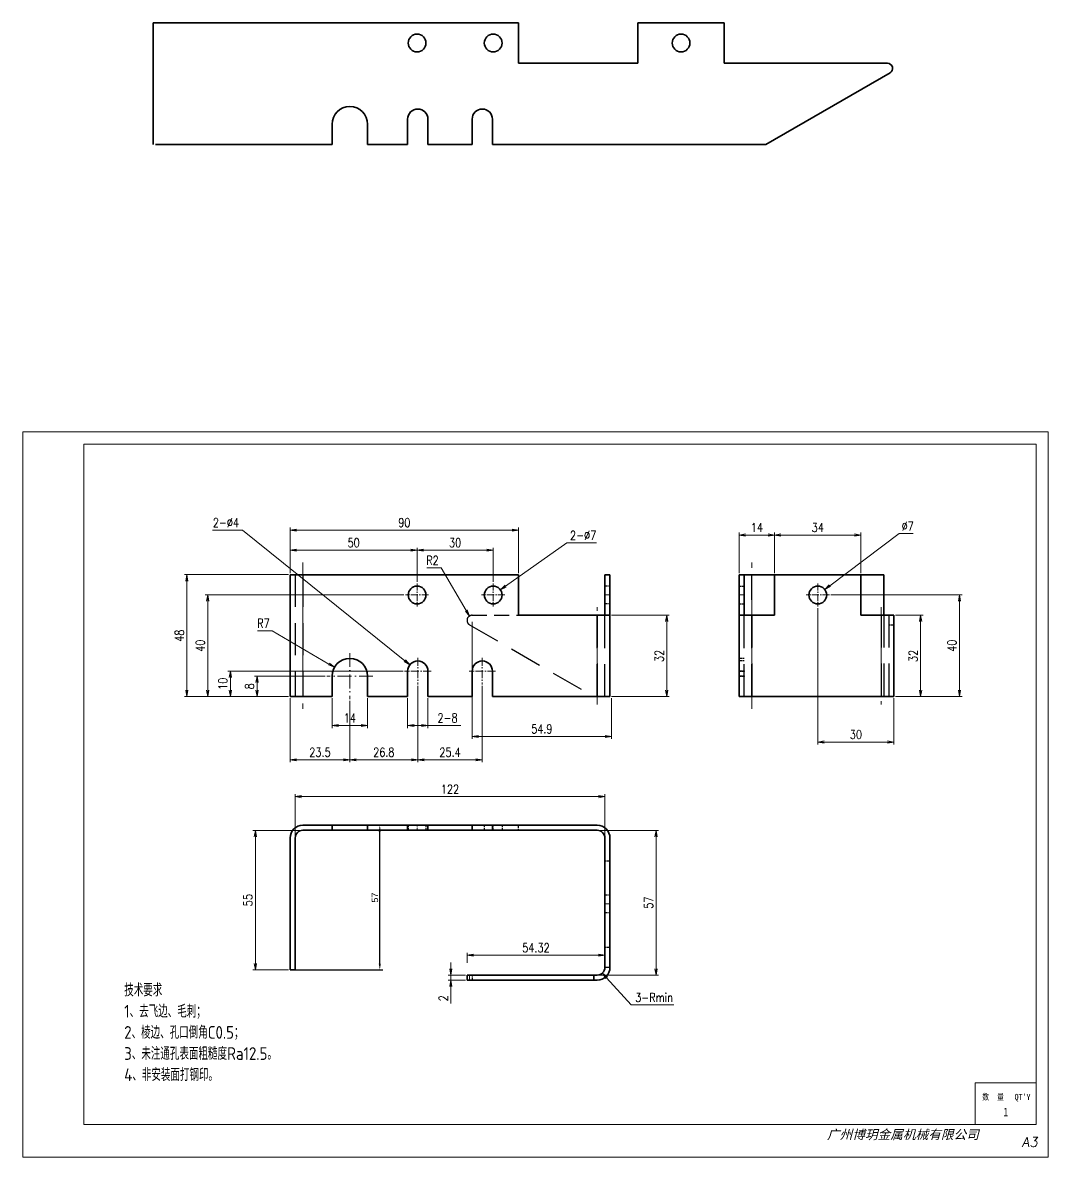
# Model space of a CAD drawing. Header units: millimetres. Extents: x 947 to 8432, y 980 to 2342.
# Drawn here: x 2920 to 3324.1, y 1550 to 1996.9 of the extents above; entities that cross this region are included whole.
import ezdxf
from ezdxf.enums import TextEntityAlignment as Align

# ---------------------------------------------------------------- set-up
doc = ezdxf.new("R2010")
doc.units = ezdxf.units.MM
for name, pattern in [('AM_ISO08W050x2', [9, 6, -0.75, 1.5, -0.75]), ('DASHDOT', [18.5, 12, -3, 0.5, -3]), ('DASHED', [19.05, 12.7, -6.35])]:
    doc.linetypes.add(name, pattern=pattern)
for name, color, linetype in [('DIM', 3, 'Continuous'), ('hidden', 1, 'DASHED'), ('用户自定义1', 7, 'Continuous')]:
    doc.layers.add(name, color=color, linetype=linetype)
for name, color, linetype, lineweight in [('DRAWING', 7, 'Continuous', 35), ('中心线', 2, 'AM_ISO08W050x2', 18), ('图框BY', 7, 'Continuous', 0), ('标注线', 3, 'Continuous', 18)]:
    doc.layers.add(name, color=color, linetype=linetype, lineweight=lineweight)
doc.styles.add('DIM', font='romans.shx', dxfattribs={"width": 0.8, "bigfont": 'bigfont.shx'})
doc.styles.get("Standard").update_dxf_attribs({"font": 'arial.ttf'})
doc.styles.add('STYLE1', font='')
doc.styles.add('国标', font='simfang.ttf', dxfattribs={"width": 0.8})
doc.styles.add('机械长仿宋', font='gbenor.shx', dxfattribs={"height": 1, "bigfont": 'gbcbig.shx'})
doc.styles.add('标题字', font='romand.shx', dxfattribs={"oblique": 10, "bigfont": 'bigfont.shx'})
doc.styles.get('STYLE1').set_extended_font_data('SimSun')
doc.dimstyles.new('ISO-25', dxfattribs={"dimtxt": 2.5, "dimasz": 2.5, "dimexe": 1.25, "dimexo": 0.625, "dimtad": 1, "dimtxsty": 'Standard', "dimcen": 2.5, "dimadec": 0, "dimazin": 0, "dimtfac": 1, "dimtmove": 0, "dimatfit": 3, "dimfxl": 1, "dimarcsym": 0})
doc.dimstyles.new('XR 1-1$0', dxfattribs={"dimtxt": 3.5, "dimasz": 2.5, "dimexe": 1, "dimexo": 0.625, "dimgap": 1.2, "dimtad": 1, "dimzin": 9, "dimdsep": 46, "dimtxsty": 'DIM', "dimblk": 'OPEN', "dimcen": 0, "dimclrd": 8, "dimclre": 8, "dimclrt": 2, "dimazin": 2, "dimtfac": 0.5, "dimtmove": 0, "dimatfit": 3, "dimldrblk": 'OPEN', "dimfxl": 1, "dimtolj": 2, "dimlwd": 18, "dimlwe": 18, "dimarcsym": 0})
doc.dimstyles.new('XR 1-1$3', dxfattribs={"dimtxt": 3.5, "dimasz": 2.5, "dimexe": 1, "dimexo": 0.625, "dimgap": 1.2, "dimtad": 1, "dimtoh": 1, "dimdsep": 46, "dimtxsty": 'DIM', "dimblk": 'OPEN', "dimcen": 0, "dimclrd": 8, "dimclre": 8, "dimclrt": 2, "dimazin": 2, "dimtfac": 0.5, "dimtofl": 0, "dimtmove": 0, "dimatfit": 3, "dimldrblk": 'OPEN', "dimfxl": 1, "dimtolj": 2, "dimlwd": 18, "dimlwe": 18, "dimarcsym": 0})
doc.dimstyles.new('XR 1-1$4', dxfattribs={"dimtxt": 3.5, "dimasz": 2.5, "dimexe": 1, "dimexo": 0.625, "dimgap": 1.2, "dimtad": 1, "dimtoh": 1, "dimdsep": 46, "dimtxsty": 'DIM', "dimblk": 'OPEN', "dimcen": 0, "dimclrd": 8, "dimclre": 8, "dimclrt": 2, "dimazin": 2, "dimtfac": 0.5, "dimtofl": 0, "dimtmove": 0, "dimatfit": 3, "dimldrblk": 'OPEN', "dimfxl": 1, "dimtolj": 2, "dimlwd": 18, "dimlwe": 18, "dimarcsym": 0})

# ---------------------------------------------------------------- blocks, each defined once
blk = doc.blocks.new('_Open')
at = {"color": 0, "linetype": 'ByBlock', "lineweight": -2}
for p, q in [((-1, 0.17), (0, 0)), ((-1, -0.17), (0, 0)), ((0, 0), (-1, 0))]:
    blk.add_line(p, q, dxfattribs=at)
blk = doc.blocks.new('*D137')
at = {"layer": 'DIM', "color": 8, "lineweight": 18, "transparency": 16777216}
for p, q in [((3039.14, 1739.48), (3011.31, 1739.48)), ((3012.31, 1733.98), (3012.31, 1736.98)), ((3024.74, 1731.48), (3011.31, 1731.48))]:
    blk.add_line(p, q, dxfattribs=at)
at = {"layer": 'DIM', "color": 8, "lineweight": 18, "transparency": 16777216, "xscale": 2.5, "yscale": 2.5, "zscale": 2.5}
for p, rotation in [((3012.31, 1739.48), 90), ((3012.31, 1731.48), 270)]:
    blk.add_blockref('_Open', p, dxfattribs=dict(at, rotation=rotation))
at = {"layer": 'DIM', "color": 2, "transparency": 16777216, "insert": (3009.36, 1735.48), "char_height": 3.5, "attachment_point": 5, "rotation": 90, "style": 'DIM'}
blk.add_mtext('\\A2;8', dxfattribs=at)
blk = doc.blocks.new('*D138')
at = {"layer": 'DIM', "color": 8, "lineweight": 18, "transparency": 16777216}
for p, q in [((3069.84, 1741.48), (3000.81, 1741.48)), ((3001.81, 1733.98), (3001.81, 1738.98)), ((3024.74, 1731.48), (3000.81, 1731.48))]:
    blk.add_line(p, q, dxfattribs=at)
at = {"layer": 'DIM', "color": 8, "lineweight": 18, "transparency": 16777216, "xscale": 2.5, "yscale": 2.5, "zscale": 2.5}
for p, rotation in [((3001.81, 1741.48), 90), ((3001.81, 1731.48), 270)]:
    blk.add_blockref('_Open', p, dxfattribs=dict(at, rotation=rotation))
at = {"layer": 'DIM', "color": 2, "transparency": 16777216, "insert": (2998.86, 1736.48), "char_height": 3.5, "attachment_point": 5, "rotation": 90, "style": 'DIM'}
blk.add_mtext('\\A2;10', dxfattribs=at)
blk = doc.blocks.new('*D139')
at = {"layer": 'DIM', "color": 8, "lineweight": 18, "transparency": 16777216}
for p, q in [((3025.36, 1730.85), (3025.36, 1705.58)), ((3048.86, 1729.75), (3048.86, 1705.58)), ((3027.86, 1706.58), (3046.36, 1706.58))]:
    blk.add_line(p, q, dxfattribs=at)
at = {"layer": 'DIM', "color": 8, "lineweight": 18, "transparency": 16777216, "xscale": 2.5, "yscale": 2.5, "zscale": 2.5, "rotation": 180}
blk.add_blockref('_Open', (3025.36, 1706.58), dxfattribs=at)
at = {"layer": 'DIM', "color": 8, "lineweight": 18, "transparency": 16777216, "xscale": 2.5, "yscale": 2.5, "zscale": 2.5}
blk.add_blockref('_Open', (3048.86, 1706.58), dxfattribs=at)
at = {"layer": 'DIM', "color": 2, "transparency": 16777216, "insert": (3037.11, 1709.53), "char_height": 3.5, "attachment_point": 5, "style": 'DIM'}
blk.add_mtext('\\A2;23.5', dxfattribs=at)
blk = doc.blocks.new('*D140')
at = {"layer": 'DIM', "color": 8, "lineweight": 18, "transparency": 16777216}
for p, q in [((3075.66, 1735.65), (3075.66, 1705.58)), ((3048.86, 1729.75), (3048.86, 1705.58)), ((3051.36, 1706.58), (3073.16, 1706.58))]:
    blk.add_line(p, q, dxfattribs=at)
at = {"layer": 'DIM', "color": 8, "lineweight": 18, "transparency": 16777216, "xscale": 2.5, "yscale": 2.5, "zscale": 2.5, "rotation": 180}
blk.add_blockref('_Open', (3048.86, 1706.58), dxfattribs=at)
at = {"layer": 'DIM', "color": 8, "lineweight": 18, "transparency": 16777216, "xscale": 2.5, "yscale": 2.5, "zscale": 2.5}
blk.add_blockref('_Open', (3075.66, 1706.58), dxfattribs=at)
at = {"layer": 'DIM', "color": 2, "transparency": 16777216, "insert": (3062.26, 1709.53), "char_height": 3.5, "attachment_point": 5, "style": 'DIM'}
blk.add_mtext('\\A2;26.8', dxfattribs=at)
blk = doc.blocks.new('*D141')
at = {"layer": 'DIM', "color": 8, "lineweight": 18, "transparency": 16777216}
for p, q in [((3075.66, 1735.65), (3075.66, 1705.58)), ((3101.06, 1735.65), (3101.06, 1705.58)), ((3078.16, 1706.58), (3098.56, 1706.58))]:
    blk.add_line(p, q, dxfattribs=at)
at = {"layer": 'DIM', "color": 8, "lineweight": 18, "transparency": 16777216, "xscale": 2.5, "yscale": 2.5, "zscale": 2.5, "rotation": 180}
blk.add_blockref('_Open', (3075.66, 1706.58), dxfattribs=at)
at = {"layer": 'DIM', "color": 8, "lineweight": 18, "transparency": 16777216, "xscale": 2.5, "yscale": 2.5, "zscale": 2.5}
blk.add_blockref('_Open', (3101.06, 1706.58), dxfattribs=at)
at = {"layer": 'DIM', "color": 2, "transparency": 16777216, "insert": (3088.36, 1709.53), "char_height": 3.5, "attachment_point": 5, "style": 'DIM'}
blk.add_mtext('\\A2;25.4', dxfattribs=at)
blk = doc.blocks.new('*D142')
at = {"layer": 'DIM', "color": 8, "lineweight": 18, "transparency": 16777216}
for p, q in [((3012.56, 1757.4), (3018.29, 1757.4)), ((3018.29, 1757.4), (3040.67, 1744.28))]:
    blk.add_line(p, q, dxfattribs=at)
at = {"layer": 'DIM', "color": 8, "lineweight": 18, "transparency": 16777216, "xscale": 2.5, "yscale": 2.5, "zscale": 2.5, "rotation": 329.6235830484692}
blk.add_blockref('_Open', (3042.82, 1743.02), dxfattribs=at)
at = {"layer": 'DIM', "color": 2, "transparency": 16777216, "insert": (3014.83, 1760.35), "char_height": 3.5, "attachment_point": 5, "style": 'DIM'}
blk.add_mtext('\\A2;R7', dxfattribs=at)
blk = doc.blocks.new('*D143')
at = {"layer": 'DIM', "color": 8, "lineweight": 18, "transparency": 16777216}
for p, q in [((2994.73, 1797.01), (3006.59, 1797.01)), ((3006.59, 1797.01), (3070.6, 1745.55))]:
    blk.add_line(p, q, dxfattribs=at)
at = {"layer": 'DIM', "color": 8, "lineweight": 18, "transparency": 16777216, "xscale": 2.5, "yscale": 2.5, "zscale": 2.5, "rotation": 321.1998389914608}
blk.add_blockref('_Open', (3072.55, 1743.99), dxfattribs=at)
at = {"layer": 'DIM', "color": 2, "transparency": 16777216, "insert": (3000.06, 1799.96), "char_height": 3.5, "attachment_point": 5, "style": 'DIM'}
blk.add_mtext('\\A2;2-%%c4', dxfattribs=at)
blk = doc.blocks.new('*D144')
at = {"layer": 'DIM', "color": 8, "lineweight": 18, "transparency": 16777216}
for p, q in [((3024.74, 1779.48), (2983.7, 1779.48)), ((2984.7, 1776.98), (2984.7, 1733.98)), ((3024.74, 1731.48), (2983.7, 1731.48))]:
    blk.add_line(p, q, dxfattribs=at)
at = {"layer": 'DIM', "color": 8, "lineweight": 18, "transparency": 16777216, "xscale": 2.5, "yscale": 2.5, "zscale": 2.5}
for p, rotation in [((2984.7, 1779.48), 90), ((2984.7, 1731.48), 270)]:
    blk.add_blockref('_Open', p, dxfattribs=dict(at, rotation=rotation))
at = {"layer": 'DIM', "color": 2, "transparency": 16777216, "insert": (2981.75, 1755.48), "char_height": 3.5, "attachment_point": 5, "rotation": 90, "style": 'DIM'}
blk.add_mtext('\\A2;48', dxfattribs=at)
blk = doc.blocks.new('*D145')
at = {"layer": 'DIM', "color": 8, "lineweight": 18, "transparency": 16777216}
for p, q in [((3025.36, 1780.1), (3025.36, 1798.04)), ((3112.86, 1797.04), (3027.86, 1797.04)), ((3115.36, 1780.1), (3115.36, 1798.04))]:
    blk.add_line(p, q, dxfattribs=at)
at = {"layer": 'DIM', "color": 8, "lineweight": 18, "transparency": 16777216, "xscale": 2.5, "yscale": 2.5, "zscale": 2.5, "rotation": 180}
blk.add_blockref('_Open', (3025.36, 1797.04), dxfattribs=at)
at = {"layer": 'DIM', "color": 8, "lineweight": 18, "transparency": 16777216, "xscale": 2.5, "yscale": 2.5, "zscale": 2.5}
blk.add_blockref('_Open', (3115.36, 1797.04), dxfattribs=at)
at = {"layer": 'DIM', "color": 2, "transparency": 16777216, "insert": (3070.36, 1799.99), "char_height": 3.5, "attachment_point": 5, "style": 'DIM'}
blk.add_mtext('\\A2;90', dxfattribs=at)
blk = doc.blocks.new('*D146')
at = {"layer": 'DIM', "color": 8, "lineweight": 18, "transparency": 16777216}
for p, q in [((3151.99, 1763.48), (3174.72, 1763.48)), ((3173.72, 1760.98), (3173.72, 1733.98)), ((3151.99, 1731.48), (3174.72, 1731.48))]:
    blk.add_line(p, q, dxfattribs=at)
at = {"layer": 'DIM', "color": 8, "lineweight": 18, "transparency": 16777216, "xscale": 2.5, "yscale": 2.5, "zscale": 2.5}
for p, rotation in [((3173.72, 1763.48), 90), ((3173.72, 1731.48), 270)]:
    blk.add_blockref('_Open', p, dxfattribs=dict(at, rotation=rotation))
at = {"layer": 'DIM', "color": 2, "transparency": 16777216, "insert": (3170.77, 1747.48), "char_height": 3.5, "attachment_point": 5, "rotation": 90, "style": 'DIM'}
blk.add_mtext('\\A2;32', dxfattribs=at)
blk = doc.blocks.new('*D147')
at = {"layer": 'DIM', "color": 8, "lineweight": 18, "transparency": 16777216}
for p, q in [((3025.36, 1780.1), (3025.36, 1790.11)), ((3027.86, 1789.11), (3072.86, 1789.11)), ((3075.36, 1776.65), (3075.36, 1790.11))]:
    blk.add_line(p, q, dxfattribs=at)
at = {"layer": 'DIM', "color": 8, "lineweight": 18, "transparency": 16777216, "xscale": 2.5, "yscale": 2.5, "zscale": 2.5, "rotation": 180}
blk.add_blockref('_Open', (3025.36, 1789.11), dxfattribs=at)
at = {"layer": 'DIM', "color": 8, "lineweight": 18, "transparency": 16777216, "xscale": 2.5, "yscale": 2.5, "zscale": 2.5}
blk.add_blockref('_Open', (3075.36, 1789.11), dxfattribs=at)
at = {"layer": 'DIM', "color": 2, "transparency": 16777216, "insert": (3050.36, 1792.06), "char_height": 3.5, "attachment_point": 5, "style": 'DIM'}
blk.add_mtext('\\A2;50', dxfattribs=at)
blk = doc.blocks.new('*D148')
at = {"layer": 'DIM', "color": 8, "lineweight": 18, "transparency": 16777216}
for p, q in [((3075.36, 1776.65), (3075.36, 1790.11)), ((3077.86, 1789.11), (3102.86, 1789.11)), ((3105.36, 1776.65), (3105.36, 1790.11))]:
    blk.add_line(p, q, dxfattribs=at)
at = {"layer": 'DIM', "color": 8, "lineweight": 18, "transparency": 16777216, "xscale": 2.5, "yscale": 2.5, "zscale": 2.5, "rotation": 180}
blk.add_blockref('_Open', (3075.36, 1789.11), dxfattribs=at)
at = {"layer": 'DIM', "color": 8, "lineweight": 18, "transparency": 16777216, "xscale": 2.5, "yscale": 2.5, "zscale": 2.5}
blk.add_blockref('_Open', (3105.36, 1789.11), dxfattribs=at)
at = {"layer": 'DIM', "color": 2, "transparency": 16777216, "insert": (3090.36, 1792.06), "char_height": 3.5, "attachment_point": 5, "style": 'DIM'}
blk.add_mtext('\\A2;30', dxfattribs=at)
blk = doc.blocks.new('*D149')
at = {"layer": 'DIM', "color": 8, "lineweight": 18, "transparency": 16777216}
for p, q in [((3070.19, 1771.48), (2991.9, 1771.48)), ((2992.9, 1733.98), (2992.9, 1768.98)), ((3024.74, 1731.48), (2991.9, 1731.48))]:
    blk.add_line(p, q, dxfattribs=at)
at = {"layer": 'DIM', "color": 8, "lineweight": 18, "transparency": 16777216, "xscale": 2.5, "yscale": 2.5, "zscale": 2.5}
for p, rotation in [((2992.9, 1771.48), 90), ((2992.9, 1731.48), 270)]:
    blk.add_blockref('_Open', p, dxfattribs=dict(at, rotation=rotation))
at = {"layer": 'DIM', "color": 2, "transparency": 16777216, "insert": (2989.95, 1751.48), "char_height": 3.5, "attachment_point": 5, "rotation": 90, "style": 'DIM'}
blk.add_mtext('\\A2;40', dxfattribs=at)
blk = doc.blocks.new('*D150')
at = {"layer": 'DIM', "color": 8, "lineweight": 18, "transparency": 16777216}
for p, q in [((3041.86, 1730.85), (3041.86, 1719.08)), ((3055.86, 1730.85), (3055.86, 1719.08)), ((3044.36, 1720.08), (3053.36, 1720.08))]:
    blk.add_line(p, q, dxfattribs=at)
at = {"layer": 'DIM', "color": 8, "lineweight": 18, "transparency": 16777216, "xscale": 2.5, "yscale": 2.5, "zscale": 2.5, "rotation": 180}
blk.add_blockref('_Open', (3041.86, 1720.08), dxfattribs=at)
at = {"layer": 'DIM', "color": 8, "lineweight": 18, "transparency": 16777216, "xscale": 2.5, "yscale": 2.5, "zscale": 2.5}
blk.add_blockref('_Open', (3055.86, 1720.08), dxfattribs=at)
at = {"layer": 'DIM', "color": 2, "transparency": 16777216, "insert": (3048.86, 1723.03), "char_height": 3.5, "attachment_point": 5, "style": 'DIM'}
blk.add_mtext('\\A2;14', dxfattribs=at)
blk = doc.blocks.new('*D151')
at = {"layer": 'DIM', "color": 8, "lineweight": 18, "transparency": 16777216}
for p, q in [((3071.66, 1730.85), (3071.66, 1719.08)), ((3079.66, 1730.85), (3079.66, 1719.08)), ((3074.16, 1720.08), (3077.16, 1720.08)), ((3079.66, 1720.08), (3092.56, 1720.08))]:
    blk.add_line(p, q, dxfattribs=at)
at = {"layer": 'DIM', "color": 8, "lineweight": 18, "transparency": 16777216, "xscale": 2.5, "yscale": 2.5, "zscale": 2.5, "rotation": 180}
blk.add_blockref('_Open', (3071.66, 1720.08), dxfattribs=at)
at = {"layer": 'DIM', "color": 8, "lineweight": 18, "transparency": 16777216, "xscale": 2.5, "yscale": 2.5, "zscale": 2.5}
blk.add_blockref('_Open', (3079.66, 1720.08), dxfattribs=at)
at = {"layer": 'DIM', "color": 2, "transparency": 16777216, "insert": (3087.36, 1723.03), "char_height": 3.5, "attachment_point": 5, "style": 'DIM'}
blk.add_mtext('\\A2;{\\Fromans,bigfont|c134;2-}8', dxfattribs=at)
blk = doc.blocks.new('*D152')
at = {"layer": 'DIM', "color": 8, "lineweight": 18, "transparency": 16777216}
for p, q in [((3134.34, 1792.01), (3110.26, 1774.95)), ((3146.07, 1792.01), (3134.34, 1792.01))]:
    blk.add_line(p, q, dxfattribs=at)
at = {"layer": 'DIM', "color": 8, "lineweight": 18, "transparency": 16777216, "xscale": 2.5, "yscale": 2.5, "zscale": 2.5, "rotation": 215.3216784585368}
blk.add_blockref('_Open', (3108.22, 1773.5), dxfattribs=at)
at = {"layer": 'DIM', "color": 2, "transparency": 16777216, "insert": (3140.8, 1794.96), "char_height": 3.5, "attachment_point": 5, "style": 'DIM'}
blk.add_mtext('\\A2;2-%%c7', dxfattribs=at)
blk = doc.blocks.new('*D153')
at = {"layer": 'DIM', "color": 8, "lineweight": 18, "transparency": 16777216}
for p, q in [((3079.19, 1782.16), (3084.92, 1782.16)), ((3084.92, 1782.16), (3094.77, 1765.36))]:
    blk.add_line(p, q, dxfattribs=at)
at = {"layer": 'DIM', "color": 8, "lineweight": 18, "transparency": 16777216, "xscale": 2.5, "yscale": 2.5, "zscale": 2.5, "rotation": 300.3791092736034}
blk.add_blockref('_Open', (3096.03, 1763.2), dxfattribs=at)
at = {"layer": 'DIM', "color": 2, "transparency": 16777216, "insert": (3081.46, 1785.11), "char_height": 3.5, "attachment_point": 5, "style": 'DIM'}
blk.add_mtext('\\A2;R2', dxfattribs=at)
blk = doc.blocks.new('*D154')
at = {"layer": 'DIM', "color": 8, "lineweight": 18, "transparency": 16777216}
for p, q in [((3097.04, 1760.85), (3097.04, 1714.77)), ((3151.99, 1730.85), (3151.99, 1714.77)), ((3099.54, 1715.77), (3149.49, 1715.77))]:
    blk.add_line(p, q, dxfattribs=at)
at = {"layer": 'DIM', "color": 8, "lineweight": 18, "transparency": 16777216, "xscale": 2.5, "yscale": 2.5, "zscale": 2.5, "rotation": 180}
blk.add_blockref('_Open', (3097.04, 1715.77), dxfattribs=at)
at = {"layer": 'DIM', "color": 8, "lineweight": 18, "transparency": 16777216, "xscale": 2.5, "yscale": 2.5, "zscale": 2.5}
blk.add_blockref('_Open', (3151.99, 1715.77), dxfattribs=at)
at = {"layer": 'DIM', "color": 2, "transparency": 16777216, "insert": (3124.52, 1718.72), "char_height": 3.5, "attachment_point": 5, "style": 'DIM'}
blk.add_mtext('\\A2;54.9', dxfattribs=at)
blk = doc.blocks.new('*D155')
at = {"layer": 'DIM', "color": 8, "lineweight": 18, "transparency": 16777216}
for p, q in [((3202.24, 1780.1), (3202.24, 1796.1)), ((3204.74, 1795.1), (3213.74, 1795.1)), ((3216.24, 1780.1), (3216.24, 1796.1))]:
    blk.add_line(p, q, dxfattribs=at)
at = {"layer": 'DIM', "color": 8, "lineweight": 18, "transparency": 16777216, "xscale": 2.5, "yscale": 2.5, "zscale": 2.5, "rotation": 180}
blk.add_blockref('_Open', (3202.24, 1795.1), dxfattribs=at)
at = {"layer": 'DIM', "color": 8, "lineweight": 18, "transparency": 16777216, "xscale": 2.5, "yscale": 2.5, "zscale": 2.5}
blk.add_blockref('_Open', (3216.24, 1795.1), dxfattribs=at)
at = {"layer": 'DIM', "color": 2, "transparency": 16777216, "insert": (3209.24, 1798.05), "char_height": 3.5, "attachment_point": 5, "style": 'DIM'}
blk.add_mtext('\\A2;14', dxfattribs=at)
blk = doc.blocks.new('*D156')
at = {"layer": 'DIM', "color": 8, "lineweight": 18, "transparency": 16777216}
for p, q in [((3216.24, 1780.1), (3216.24, 1796.1)), ((3218.74, 1795.1), (3247.74, 1795.1)), ((3250.24, 1780.1), (3250.24, 1796.1))]:
    blk.add_line(p, q, dxfattribs=at)
at = {"layer": 'DIM', "color": 8, "lineweight": 18, "transparency": 16777216, "xscale": 2.5, "yscale": 2.5, "zscale": 2.5, "rotation": 180}
blk.add_blockref('_Open', (3216.24, 1795.1), dxfattribs=at)
at = {"layer": 'DIM', "color": 8, "lineweight": 18, "transparency": 16777216, "xscale": 2.5, "yscale": 2.5, "zscale": 2.5}
blk.add_blockref('_Open', (3250.24, 1795.1), dxfattribs=at)
at = {"layer": 'DIM', "color": 2, "transparency": 16777216, "insert": (3233.24, 1798.05), "char_height": 3.5, "attachment_point": 5, "style": 'DIM'}
blk.add_mtext('\\A2;34', dxfattribs=at)
blk = doc.blocks.new('*D157')
at = {"layer": 'DIM', "color": 8, "lineweight": 18, "transparency": 16777216}
for p, q in [((3238.41, 1771.48), (3290.05, 1771.48)), ((3289.05, 1733.98), (3289.05, 1768.98)), ((3263.86, 1731.48), (3290.05, 1731.48))]:
    blk.add_line(p, q, dxfattribs=at)
at = {"layer": 'DIM', "color": 8, "lineweight": 18, "transparency": 16777216, "xscale": 2.5, "yscale": 2.5, "zscale": 2.5}
for p, rotation in [((3289.05, 1771.48), 90), ((3289.05, 1731.48), 270)]:
    blk.add_blockref('_Open', p, dxfattribs=dict(at, rotation=rotation))
at = {"layer": 'DIM', "color": 2, "transparency": 16777216, "insert": (3286.1, 1751.48), "char_height": 3.5, "attachment_point": 5, "rotation": 90, "style": 'DIM'}
blk.add_mtext('\\A2;40', dxfattribs=at)
blk = doc.blocks.new('*D158')
at = {"layer": 'DIM', "color": 8, "lineweight": 18, "transparency": 16777216}
for p, q in [((3233.24, 1766.3), (3233.24, 1712.56)), ((3263.24, 1730.85), (3263.24, 1712.56)), ((3260.74, 1713.56), (3235.74, 1713.56))]:
    blk.add_line(p, q, dxfattribs=at)
at = {"layer": 'DIM', "color": 8, "lineweight": 18, "transparency": 16777216, "xscale": 2.5, "yscale": 2.5, "zscale": 2.5, "rotation": 180}
blk.add_blockref('_Open', (3233.24, 1713.56), dxfattribs=at)
at = {"layer": 'DIM', "color": 8, "lineweight": 18, "transparency": 16777216, "xscale": 2.5, "yscale": 2.5, "zscale": 2.5}
blk.add_blockref('_Open', (3263.24, 1713.56), dxfattribs=at)
at = {"layer": 'DIM', "color": 2, "transparency": 16777216, "insert": (3248.24, 1716.51), "char_height": 3.5, "attachment_point": 5, "style": 'DIM'}
blk.add_mtext('\\A2;30', dxfattribs=at)
blk = doc.blocks.new('*D159')
at = {"layer": 'DIM', "color": 8, "lineweight": 18, "transparency": 16777216}
for p, q in [((3263.86, 1763.48), (3274.75, 1763.48)), ((3273.75, 1760.98), (3273.75, 1733.98)), ((3263.86, 1731.48), (3274.75, 1731.48))]:
    blk.add_line(p, q, dxfattribs=at)
at = {"layer": 'DIM', "color": 8, "lineweight": 18, "transparency": 16777216, "xscale": 2.5, "yscale": 2.5, "zscale": 2.5}
for p, rotation in [((3273.75, 1763.48), 90), ((3273.75, 1731.48), 270)]:
    blk.add_blockref('_Open', p, dxfattribs=dict(at, rotation=rotation))
at = {"layer": 'DIM', "color": 2, "transparency": 16777216, "insert": (3270.8, 1747.48), "char_height": 3.5, "attachment_point": 5, "rotation": 90, "style": 'DIM'}
blk.add_mtext('\\A2;32', dxfattribs=at)
blk = doc.blocks.new('*D160')
at = {"layer": 'DIM', "color": 8, "lineweight": 18, "transparency": 16777216}
for p, q in [((3265.26, 1795.63), (3238.03, 1775.09)), ((3270.86, 1795.63), (3265.26, 1795.63))]:
    blk.add_line(p, q, dxfattribs=at)
at = {"layer": 'DIM', "color": 8, "lineweight": 18, "transparency": 16777216, "xscale": 2.5, "yscale": 2.5, "zscale": 2.5, "rotation": 217.0243711199058}
blk.add_blockref('_Open', (3236.03, 1773.59), dxfattribs=at)
at = {"layer": 'DIM', "color": 2, "transparency": 16777216, "insert": (3268.66, 1798.58), "char_height": 3.5, "attachment_point": 5, "style": 'DIM'}
blk.add_mtext('\\A2;∅7', dxfattribs=at)
blk = doc.blocks.new('*D161')
at = {"layer": 'DIM', "color": 8, "lineweight": 18, "transparency": 16777216}
for p, q in [((3088.66, 1624.28), (3088.66, 1626.78)), ((3094.42, 1621.78), (3087.66, 1621.78)), ((3094.42, 1619.78), (3087.66, 1619.78)), ((3088.66, 1621.78), (3088.66, 1619.78)), ((3088.66, 1617.28), (3088.66, 1610.52))]:
    blk.add_line(p, q, dxfattribs=at)
at = {"layer": 'DIM', "color": 8, "lineweight": 18, "transparency": 16777216, "xscale": 2.5, "yscale": 2.5, "zscale": 2.5}
for p, rotation in [((3088.66, 1621.78), 270), ((3088.66, 1619.78), 90)]:
    blk.add_blockref('_Open', p, dxfattribs=dict(at, rotation=rotation))
at = {"layer": 'DIM', "color": 2, "transparency": 16777216, "insert": (3085.71, 1612.65), "char_height": 3.5, "attachment_point": 5, "rotation": 90, "style": 'DIM'}
blk.add_mtext('\\A2;2', dxfattribs=at)
blk = doc.blocks.new('*D162')
at = {"layer": 'DIM', "color": 8, "lineweight": 18, "transparency": 16777216}
for p, q in [((3159.73, 1610), (3150.05, 1620.7)), ((3176.53, 1610), (3159.73, 1610))]:
    blk.add_line(p, q, dxfattribs=at)
at = {"layer": 'DIM', "color": 8, "lineweight": 18, "transparency": 16777216, "xscale": 2.5, "yscale": 2.5, "zscale": 2.5, "rotation": 132.1091438433844}
blk.add_blockref('_Open', (3148.38, 1622.56), dxfattribs=at)
at = {"layer": 'DIM', "color": 2, "transparency": 16777216, "insert": (3168.73, 1612.95), "char_height": 3.5, "attachment_point": 5, "style": 'DIM'}
blk.add_mtext('\\A2;{\\Fromans,bigfont|c134;3-Rmin}', dxfattribs=at)
blk = doc.blocks.new('*D163')
at = {"layer": 'DIM', "color": 8, "lineweight": 18, "transparency": 16777216}
for p, q in [((3029.74, 1678.78), (3010.66, 1678.78)), ((3011.66, 1626.28), (3011.66, 1676.28)), ((3024.74, 1623.78), (3010.66, 1623.78))]:
    blk.add_line(p, q, dxfattribs=at)
at = {"layer": 'DIM', "color": 8, "lineweight": 18, "transparency": 16777216, "xscale": 2.5, "yscale": 2.5, "zscale": 2.5}
for p, rotation in [((3011.66, 1678.78), 90), ((3011.66, 1623.78), 270)]:
    blk.add_blockref('_Open', p, dxfattribs=dict(at, rotation=rotation))
at = {"layer": 'DIM', "color": 2, "transparency": 16777216, "insert": (3008.71, 1651.28), "char_height": 3.5, "attachment_point": 5, "rotation": 90, "style": 'DIM'}
blk.add_mtext('\\A2;55', dxfattribs=at)
blk = doc.blocks.new('*D164')
at = {"layer": 'DIM', "color": 8, "lineweight": 18, "transparency": 16777216}
for p, q in [((3027.36, 1676.41), (3027.36, 1693.06)), ((3029.86, 1692.06), (3146.86, 1692.06)), ((3149.36, 1676.41), (3149.36, 1693.06))]:
    blk.add_line(p, q, dxfattribs=at)
at = {"layer": 'DIM', "color": 8, "lineweight": 18, "transparency": 16777216, "xscale": 2.5, "yscale": 2.5, "zscale": 2.5, "rotation": 180}
blk.add_blockref('_Open', (3027.36, 1692.06), dxfattribs=at)
at = {"layer": 'DIM', "color": 8, "lineweight": 18, "transparency": 16777216, "xscale": 2.5, "yscale": 2.5, "zscale": 2.5}
blk.add_blockref('_Open', (3149.36, 1692.06), dxfattribs=at)
at = {"layer": 'DIM', "color": 2, "transparency": 16777216, "insert": (3088.36, 1695.01), "char_height": 3.5, "attachment_point": 5, "style": 'DIM'}
blk.add_mtext('\\A2;122', dxfattribs=at)
blk = doc.blocks.new('*D165')
at = {"layer": 'DIM', "color": 8, "lineweight": 18, "transparency": 16777216}
for p, q in [((3145.63, 1678.78), (3170.52, 1678.78)), ((3169.52, 1624.28), (3169.52, 1676.28)), ((3145.63, 1621.78), (3170.52, 1621.78))]:
    blk.add_line(p, q, dxfattribs=at)
at = {"layer": 'DIM', "color": 8, "lineweight": 18, "transparency": 16777216, "xscale": 2.5, "yscale": 2.5, "zscale": 2.5}
for p, rotation in [((3169.52, 1678.78), 90), ((3169.52, 1621.78), 270)]:
    blk.add_blockref('_Open', p, dxfattribs=dict(at, rotation=rotation))
at = {"layer": 'DIM', "color": 2, "transparency": 16777216, "insert": (3166.57, 1650.28), "char_height": 3.5, "attachment_point": 5, "rotation": 90, "style": 'DIM'}
blk.add_mtext('\\A2;57', dxfattribs=at)
blk = doc.blocks.new('*D166')
at = {"layer": '用户自定义1', "color": 8, "lineweight": 18, "transparency": 16777216}
for p, q in [((3095.04, 1626.58), (3095.04, 1630.59)), ((3146.86, 1629.59), (3097.54, 1629.59)), ((3149.36, 1626.58), (3149.36, 1630.59))]:
    blk.add_line(p, q, dxfattribs=at)
at = {"layer": '用户自定义1', "color": 8, "lineweight": 18, "transparency": 16777216, "xscale": 2.5, "yscale": 2.5, "zscale": 2.5, "rotation": 180}
blk.add_blockref('_Open', (3095.04, 1629.59), dxfattribs=at)
at = {"layer": '用户自定义1', "color": 8, "lineweight": 18, "transparency": 16777216, "xscale": 2.5, "yscale": 2.5, "zscale": 2.5}
blk.add_blockref('_Open', (3149.36, 1629.59), dxfattribs=at)
at = {"layer": '用户自定义1', "color": 2, "transparency": 16777216, "insert": (3122.2, 1632.54), "char_height": 3.5, "attachment_point": 5, "style": 'DIM'}
blk.add_mtext('\\A2;54.32', dxfattribs=at)
blk = doc.blocks.new('*D586')
at = {"color": 0, "lineweight": -2}
for p, q in [((3061.04, 1680.78), (3061.94, 1680.78)), ((3060.69, 1626.28), (3060.69, 1678.28)), ((3025.99, 1623.78), (3061.94, 1623.78))]:
    blk.add_line(p, q, dxfattribs=at)
at = {"color": 0}
for points in [[(3060.27, 1678.28), (3061.1, 1678.28), (3060.69, 1680.78)], [(3060.27, 1626.28), (3061.1, 1626.28), (3060.69, 1623.78)]]:
    blk.add_solid(points, dxfattribs=at)
at = {"color": 0, "insert": (3058.79, 1652.28), "char_height": 2.5, "attachment_point": 5, "rotation": 90}
blk.add_mtext('57', dxfattribs=at)

msp = doc.modelspace()

# ---------------------------------------------------------------- linework, layer by layer
at = {"color": 7, "lineweight": 13}
for p, q in [((3030.364, 1731.479), (3030.364, 1779.479)), ((3146.364, 1731.479), (3146.364, 1763.479)), ((3207.24, 1763.479), (3207.24, 1731.479)), ((3258.24, 1731.479), (3258.24, 1763.479))]:
    msp.add_line(p, q, dxfattribs=at)
at = {"color": 7, "lineweight": 13, "ltscale": 0.399997}
msp.add_line((3207.24, 1779.479), (3207.24, 1763.479), dxfattribs=at)
at = {"color": 7, "lineweight": 13, "ltscale": 0.05}
msp.add_line((3096.045, 1621.785), (3096.045, 1619.785), dxfattribs=at)
at = {"layer": 'DRAWING'}
for p, q in [((2971.364, 1996.881), (2971.364, 1980.881)), ((2971.364, 1996.881), (2980.364, 1996.881)), ((2980.364, 1996.881), (3014.364, 1996.881)), ((3115.364, 1996.881), (3014.364, 1996.881)), ((3115.364, 1980.881), (3115.364, 1996.881)), ((3162.364, 1980.881), (3162.364, 1996.881)), ((3196.364, 1996.881), (3162.364, 1996.881)), ((3196.364, 1996.881), (3196.364, 1980.881)), ((2971.364, 1980.881), (2971.364, 1948.881)), ((3146.364, 1980.881), (3115.364, 1980.881)), ((3162.364, 1980.881), (3146.364, 1980.881)), ((3196.364, 1980.881), (3211.364, 1980.881)), ((3211.364, 1980.881), (3242.364, 1980.881)), ((3260.683, 1980.881), (3242.364, 1980.881)), ((3261.683, 1977.149), (3212.722, 1948.881)), ((3071.664, 1948.881), (3071.664, 1958.881)), ((3079.664, 1958.881), (3079.664, 1948.881)), ((3097.064, 1948.881), (3097.064, 1958.881)), ((3105.064, 1958.881), (3105.064, 1948.881)), ((3041.864, 1948.881), (3041.864, 1956.881)), ((3055.864, 1956.881), (3055.864, 1948.881)), ((2972.364, 1948.881), (3023.364, 1948.881)), ((3041.864, 1948.881), (3023.364, 1948.881)), ((3071.664, 1948.881), (3055.864, 1948.881)), ((3097.064, 1948.881), (3079.664, 1948.881)), ((3146.364, 1948.881), (3105.064, 1948.881)), ((3212.722, 1948.881), (3146.364, 1948.881)), ((3025.364, 1731.479), (3025.364, 1779.479)), ((3115.364, 1779.479), (3030.364, 1779.479)), ((3250.24, 1779.479), (3216.24, 1779.479)), ((3146.364, 1763.479), (3115.364, 1763.479)), ((3151.364, 1763.479), (3151.364, 1731.479)), ((3202.24, 1731.479), (3202.24, 1763.479)), ((3263.24, 1731.479), (3263.24, 1763.479)), ((3146.364, 1731.479), (3105.064, 1731.479)), ((3258.24, 1731.479), (3207.24, 1731.479)), ((3146.364, 1680.785), (3105.064, 1680.785)), ((3105.064, 1678.785), (3146.364, 1678.785)), ((3025.364, 1675.785), (3025.364, 1623.785)), ((3027.364, 1623.785), (3027.364, 1675.785)), ((3149.364, 1624.785), (3149.364, 1675.785)), ((3151.364, 1624.785), (3151.364, 1675.785)), ((3096.045, 1621.785), (3145.006, 1621.785)), ((3096.045, 1619.785), (3145.006, 1619.785))]:
    msp.add_line(p, q, dxfattribs=at)
at = {"layer": 'DRAWING', "ltscale": 0.036612}
for p, q in [((3026.828, 1779.479), (3025.364, 1779.479)), ((3202.24, 1763.479), (3203.704, 1763.479)), ((3263.24, 1763.479), (3261.775, 1763.479)), ((3026.828, 1731.479), (3025.364, 1731.479)), ((3151.364, 1731.479), (3149.899, 1731.479)), ((3203.704, 1731.479), (3202.24, 1731.479)), ((3263.24, 1731.479), (3261.775, 1731.479))]:
    msp.add_line(p, q, dxfattribs=at)
at = {"layer": 'DRAWING', "ltscale": 0.088388}
for p, q in [((3030.364, 1779.479), (3026.828, 1779.479)), ((3146.364, 1763.479), (3149.899, 1763.479)), ((3030.364, 1731.479), (3026.828, 1731.479)), ((3149.899, 1731.479), (3146.364, 1731.479)), ((3207.24, 1731.479), (3203.704, 1731.479)), ((3261.775, 1731.479), (3258.24, 1731.479))]:
    msp.add_line(p, q, dxfattribs=at)
at = {"layer": 'DRAWING', "ltscale": 0.4}
for p, q in [((3115.364, 1763.479), (3115.364, 1779.479)), ((3149.364, 1763.479), (3149.364, 1779.479)), ((3151.364, 1763.479), (3151.364, 1779.479)), ((3202.24, 1763.479), (3202.24, 1779.479)), ((3204.24, 1763.479), (3204.24, 1779.479)), ((3216.24, 1763.479), (3216.24, 1779.479)), ((3250.24, 1779.479), (3250.24, 1763.479))]:
    msp.add_line(p, q, dxfattribs=at)
at = {"layer": 'DRAWING', "ltscale": 0.05}
for p, q in [((3149.364, 1779.479), (3151.364, 1779.479)), ((3202.24, 1779.479), (3204.24, 1779.479)), ((3205.24, 1763.479), (3207.24, 1763.479)), ((3260.24, 1763.479), (3258.24, 1763.479)), ((3041.864, 1678.785), (3041.864, 1680.785)), ((3055.864, 1678.785), (3055.864, 1680.785)), ((3071.664, 1678.785), (3071.664, 1680.785)), ((3079.664, 1678.785), (3079.664, 1680.785)), ((3097.064, 1678.785), (3097.064, 1680.785)), ((3105.064, 1678.785), (3105.064, 1680.785)), ((3025.364, 1623.785), (3027.364, 1623.785)), ((3095.045, 1621.785), (3095.045, 1619.785)), ((3145.006, 1619.785), (3145.006, 1621.785))]:
    msp.add_line(p, q, dxfattribs=at)
at = {"layer": 'DRAWING', "ltscale": 0.021967}
msp.add_line((3204.24, 1779.479), (3205.119, 1779.479), dxfattribs=at)
at = {"layer": 'DRAWING', "ltscale": 0.053033}
msp.add_line((3205.119, 1779.479), (3207.24, 1779.479), dxfattribs=at)
at = {"layer": 'DRAWING', "ltscale": 0.225001}
msp.add_line((3216.24, 1779.479), (3207.24, 1779.479), dxfattribs=at)
at = {"layer": 'DRAWING', "ltscale": 0.224998}
msp.add_line((3259.24, 1779.479), (3250.24, 1779.479), dxfattribs=at)
at = {"layer": 'DRAWING', "ltscale": 0.399997}
msp.add_line((3259.24, 1779.479), (3259.24, 1763.479), dxfattribs=at)
at = {"layer": 'DRAWING', "ltscale": 0.026176}
msp.add_line((3150.946, 1763.479), (3149.899, 1763.479), dxfattribs=at)
at = {"layer": 'DRAWING', "ltscale": 0.010436}
msp.add_line((3150.946, 1763.479), (3151.364, 1763.479), dxfattribs=at)
at = {"layer": 'DRAWING', "ltscale": 0.038388}
for p, q in [((3205.24, 1763.479), (3203.704, 1763.479)), ((3261.775, 1763.479), (3260.24, 1763.479))]:
    msp.add_line(p, q, dxfattribs=at)
at = {"layer": 'DRAWING', "ltscale": 0.224999}
msp.add_line((3216.24, 1763.479), (3207.24, 1763.479), dxfattribs=at)
at = {"layer": 'DRAWING', "ltscale": 0.200001}
msp.add_line((3250.24, 1763.479), (3258.24, 1763.479), dxfattribs=at)
at = {"layer": 'DRAWING', "ltscale": 0.2}
for p, q in [((3041.864, 1731.479), (3041.864, 1739.479)), ((3055.864, 1739.479), (3055.864, 1731.479)), ((3079.664, 1680.785), (3071.664, 1680.785)), ((3105.064, 1680.785), (3097.064, 1680.785)), ((3071.664, 1678.785), (3079.664, 1678.785)), ((3097.064, 1678.785), (3105.064, 1678.785))]:
    msp.add_line(p, q, dxfattribs=at)
at = {"layer": 'DRAWING', "ltscale": 0.25}
for p, q in [((3071.664, 1731.479), (3071.664, 1741.479)), ((3079.664, 1741.479), (3079.664, 1731.479)), ((3097.064, 1731.479), (3097.064, 1741.479)), ((3105.064, 1741.479), (3105.064, 1731.479))]:
    msp.add_line(p, q, dxfattribs=at)
at = {"layer": 'DRAWING', "ltscale": 0.287499}
for p, q in [((3041.864, 1731.479), (3030.364, 1731.479)), ((3041.864, 1680.785), (3030.364, 1680.785)), ((3030.364, 1678.785), (3041.864, 1678.785))]:
    msp.add_line(p, q, dxfattribs=at)
at = {"layer": 'DRAWING', "ltscale": 0.395}
for p, q in [((3071.664, 1731.479), (3055.864, 1731.479)), ((3071.664, 1680.785), (3055.864, 1680.785)), ((3055.864, 1678.785), (3071.664, 1678.785))]:
    msp.add_line(p, q, dxfattribs=at)
at = {"layer": 'DRAWING', "ltscale": 0.435}
for p, q in [((3097.064, 1731.479), (3079.664, 1731.479)), ((3097.064, 1680.785), (3079.664, 1680.785)), ((3079.664, 1678.785), (3097.064, 1678.785))]:
    msp.add_line(p, q, dxfattribs=at)
at = {"layer": 'DRAWING', "ltscale": 0.35}
for p, q in [((3055.864, 1680.785), (3041.864, 1680.785)), ((3041.864, 1678.785), (3055.864, 1678.785))]:
    msp.add_line(p, q, dxfattribs=at)
at = {"layer": 'DRAWING', "ltscale": 0.025}
for p, q in [((3096.045, 1621.785), (3095.045, 1621.785)), ((3095.045, 1619.785), (3096.045, 1619.785))]:
    msp.add_line(p, q, dxfattribs=at)
at = {"layer": 'DRAWING', "ltscale": 0.033943}
for p, q in [((3145.006, 1621.785), (3146.364, 1621.785)), ((3146.364, 1619.785), (3145.006, 1619.785))]:
    msp.add_line(p, q, dxfattribs=at)
at = {"layer": 'DRAWING'}
for centre in [(3075.364, 1988.881), (3105.364, 1988.881), (3179.364, 1988.881), (3075.364, 1771.479), (3105.364, 1771.479), (3233.24, 1771.479)]:
    msp.add_circle(centre, 3.5, dxfattribs=at)
for centre, radius, start, end in [((3260.683, 1978.881), 2, 300, 90), ((3048.864, 1956.881), 7, 0, 180), ((3075.664, 1958.881), 4, 0, 180), ((3101.064, 1958.881), 4, 0, 180), ((3048.864, 1739.479), 7, 0, 180), ((3075.664, 1741.479), 4, 0, 180), ((3101.064, 1741.479), 4, 0, 180), ((3030.364, 1675.785), 5, 90, 180), ((3146.364, 1675.785), 5, 0, 90), ((3030.364, 1675.785), 3, 90, 180), ((3146.364, 1675.785), 3, 0, 90), ((3146.364, 1624.785), 3, 270, 0), ((3146.364, 1624.785), 5, 270, 0)]:
    msp.add_arc(centre, radius, start, end, dxfattribs=at)
at = {"layer": 'hidden', "linetype": 'DASHED'}
for p, q in [((3027.364, 1779.479), (3027.364, 1731.479)), ((3030.364, 1779.479), (3030.364, 1731.479)), ((3207.24, 1731.479), (3207.24, 1779.479)), ((3146.364, 1731.479), (3146.364, 1763.479)), ((3146.364, 1763.479), (3146.364, 1731.479)), ((3146.364, 1731.479), (3146.364, 1763.479)), ((3149.364, 1731.479), (3149.364, 1763.479)), ((3204.24, 1731.479), (3204.24, 1763.479)), ((3207.24, 1763.479), (3207.24, 1731.479)), ((3207.24, 1731.479), (3207.24, 1763.479)), ((3258.24, 1763.479), (3258.24, 1731.479)), ((3259.24, 1763.479), (3259.24, 1731.479)), ((3261.24, 1763.479), (3261.24, 1731.479)), ((3096.045, 1759.747), (3145.006, 1731.479))]:
    msp.add_line(p, q, dxfattribs=at)
at = {"layer": 'hidden', "linetype": 'DASHED', "ltscale": 0.05}
for p, q in [((3151.364, 1774.979), (3149.364, 1774.979)), ((3202.24, 1774.979), (3204.24, 1774.979)), ((3202.24, 1774.979), (3204.24, 1774.979)), ((3151.364, 1767.979), (3149.364, 1767.979)), ((3202.24, 1767.979), (3204.24, 1767.979)), ((3202.24, 1767.979), (3204.24, 1767.979)), ((3261.24, 1759.747), (3263.24, 1759.747)), ((3204.24, 1746.479), (3202.24, 1746.479)), ((3204.24, 1745.479), (3202.24, 1745.479)), ((3204.24, 1745.479), (3202.24, 1745.479)), ((3202.24, 1741.479), (3204.24, 1741.479)), ((3204.24, 1741.479), (3202.24, 1741.479)), ((3204.24, 1741.479), (3202.24, 1741.479)), ((3202.24, 1741.479), (3204.24, 1741.479)), ((3202.24, 1739.479), (3204.24, 1739.479)), ((3204.24, 1739.479), (3202.24, 1739.479)), ((3071.864, 1680.785), (3071.864, 1678.785)), ((3078.864, 1680.785), (3078.864, 1678.785)), ((3101.864, 1680.785), (3101.864, 1678.785)), ((3108.864, 1680.785), (3108.864, 1678.785)), ((3115.364, 1678.785), (3115.364, 1680.785)), ((3149.364, 1666.785), (3151.364, 1666.785)), ((3151.364, 1653.285), (3149.364, 1653.285)), ((3151.364, 1646.285), (3149.364, 1646.285)), ((3149.364, 1632.785), (3151.364, 1632.785)), ((3097.045, 1621.785), (3097.045, 1619.785))]:
    msp.add_line(p, q, dxfattribs=at)
at = {"layer": 'hidden', "linetype": 'DASHED', "ltscale": 0.457984}
msp.add_line((3097.045, 1763.479), (3115.364, 1763.479), dxfattribs=at)
at = {"layer": 'hidden', "linetype": 'DASHED'}
msp.add_arc((3097.045, 1761.479), 2, 90, 240, dxfattribs=at)
at = {"layer": '中心线', "linetype": 'DASHDOT'}
for p, q in [((3030.364, 1784.279), (3030.364, 1726.679)), ((3207.24, 1726.679), (3207.24, 1784.279)), ((3146.364, 1728.279), (3146.364, 1766.679)), ((3258.24, 1766.679), (3258.24, 1728.279))]:
    msp.add_line(p, q, dxfattribs=at)
at = {"layer": '中心线', "linetype": 'DASHDOT', "ltscale": 0.2275}
for p, q in [((3075.364, 1776.029), (3075.364, 1766.929)), ((3105.364, 1776.029), (3105.364, 1766.929)), ((3233.24, 1776.029), (3233.24, 1766.929)), ((3079.914, 1771.479), (3070.814, 1771.479)), ((3109.914, 1771.479), (3100.814, 1771.479)), ((3237.79, 1771.479), (3228.69, 1771.479))]:
    msp.add_line(p, q, dxfattribs=at)
at = {"layer": '中心线', "linetype": 'DASHDOT', "ltscale": 0.060015}
for p, q in [((3151.564, 1771.479), (3149.163, 1771.479)), ((3204.44, 1741.479), (3202.039, 1741.479)), ((3204.44, 1739.479), (3202.039, 1739.479)), ((3075.364, 1680.985), (3075.364, 1678.584)), ((3105.364, 1680.985), (3105.364, 1678.584)), ((3151.564, 1649.785), (3149.163, 1649.785))]:
    msp.add_line(p, q, dxfattribs=at)
at = {"layer": '中心线', "linetype": 'DASHDOT', "ltscale": 0.06}
msp.add_line((3202.04, 1771.479), (3204.44, 1771.479), dxfattribs=at)
at = {"layer": '中心线', "linetype": 'DASHDOT', "ltscale": 0.455}
for p, q in [((3048.864, 1748.579), (3048.864, 1730.379)), ((3057.964, 1739.479), (3039.764, 1739.479))]:
    msp.add_line(p, q, dxfattribs=at)
at = {"layer": '中心线', "linetype": 'DASHDOT', "ltscale": 0.26}
for p, q in [((3075.664, 1746.679), (3075.664, 1736.279)), ((3101.064, 1746.679), (3101.064, 1736.279)), ((3080.864, 1741.479), (3070.464, 1741.479)), ((3106.264, 1741.479), (3095.864, 1741.479))]:
    msp.add_line(p, q, dxfattribs=at)
at = {"layer": '图框BY'}
msp.add_lwpolyline([(3324.051, 1835.722), (2920, 1835.722), (2920, 1550), (3324.051, 1550)], close=True, dxfattribs=at)
for points in [[(2944.051, 1830.911), (2944.051, 1562.987), (3319.241, 1562.987), (3319.241, 1830.911), (2944.051, 1830.911)], [(3295.19, 1562.987), (3295.19, 1579.342), (3319.241, 1579.342)]]:
    msp.add_lwpolyline(points, dxfattribs=at)
at = {"layer": '用户自定义1', "color": 7}
msp.add_line((3151.364, 1624.785), (3149.364, 1624.785), dxfattribs=at)

# ---------------------------------------------------------------- texts
at = {"layer": '图框BY', "style": '国标', "width": 0.8}
for s, p in [('数  量', (3298.01, 1572.577)), ("QT'Y ", (3310.76, 1572.577))]:
    msp.add_text(s, height=2.4051, dxfattribs=at).set_placement(p)
msp.add_text('1', height=3.367, dxfattribs=at).set_placement((3307.318, 1566.163), align=Align.CENTER)
at = {"layer": '图框BY', "lineweight": -3, "style": 'STYLE1', "oblique": 15}
msp.add_text('广州博玥金属机械有限公司', height=3.6557, dxfattribs=at).set_placement((3236.861, 1557.147))
at = {"layer": '图框BY', "style": '标题字', "oblique": 10}
msp.add_text('A3', height=3.8481, dxfattribs=at).set_placement((3316.755, 1556.025), align=Align.MIDDLE)
at = {"layer": '标注线', "color": 2, "insert": (2960, 1580), "char_height": 5, "width": 114.82461, "attachment_point": 7, "style": '机械长仿宋'}
msp.add_mtext('\\A2;技术要求\\P1、去飞边、毛刺；\\P2、棱边、孔口倒角C0.5；\\P3、未注通孔表面粗糙度Ra12.5。\\P4、非安装面打钢印。', dxfattribs=at)

# ---------------------------------------------------------------- dimensions: what is measured, and where the dimension line sits
dim = msp.add_linear_dim(base=(3060.687, 1680.785), p1=(3025.364, 1623.785), p2=(3060.419, 1680.785), angle=90, dimstyle='ISO-25', override={"dimarcsym": 1})
dim.commit()
dim.dimension.update_dxf_attribs({"geometry": '*D586', "text_midpoint": (3058.791, 1652.285)})
at = {"layer": 'DIM'}
dim = msp.add_radius_dim(center=(3075.664, 1741.479), mpoint=(3072.546, 1743.985), dimstyle='XR 1-1$4', override={"dimpost": '2-%%c<>'}, dxfattribs=at)
dim.commit()
dim.dimension.update_dxf_attribs({"geometry": '*D143', "text_midpoint": (3000.059, 1797.015), "dimtype": 164})
for base, p1, p2, picture, middle in [((3025.364, 1797.043), (3115.364, 1779.479), (3025.364, 1779.479), '*D145', (3070.364, 1799.993)), ((3216.24, 1795.105), (3202.24, 1779.479), (3216.24, 1779.479), '*D155', (3209.24, 1798.055)), ((3250.24, 1795.105), (3216.24, 1779.479), (3250.24, 1779.479), '*D156', (3233.24, 1798.055)), ((3075.364, 1789.111), (3025.364, 1779.479), (3075.364, 1776.029), '*D147', (3050.364, 1792.061)), ((3105.364, 1789.111), (3075.364, 1776.029), (3105.364, 1776.029), '*D148', (3090.364, 1792.061)), ((3233.24, 1713.555), (3263.24, 1731.479), (3233.24, 1766.929), '*D158', (3248.24, 1716.505)), ((3075.664, 1706.584), (3048.864, 1730.379), (3075.664, 1736.279), '*D140', (3062.264, 1709.534)), ((3101.064, 1706.584), (3075.664, 1736.279), (3101.064, 1736.279), '*D141', (3088.364, 1709.534)), ((3048.864, 1706.584), (3025.364, 1731.479), (3048.864, 1730.379), '*D139', (3037.114, 1709.534)), ((3055.864, 1720.079), (3041.864, 1731.479), (3055.864, 1731.479), '*D150', (3048.864, 1723.029)), ((3149.364, 1692.062), (3027.364, 1675.785), (3149.364, 1675.785), '*D164', (3088.364, 1695.012))]:
    dim = msp.add_linear_dim(base=base, p1=p1, p2=p2, dimstyle='XR 1-1$0', dxfattribs=at)
    dim.commit()
    dim.dimension.update_dxf_attribs({"geometry": picture, "text_midpoint": middle})
dim = msp.add_diameter_dim_2p(p1=(3102.508, 1769.455), p2=(3108.22, 1773.503), dimstyle='XR 1-1$3', override={"dimpost": '2-%%c<>'}, dxfattribs=at)
dim.commit()
dim.dimension.update_dxf_attribs({"geometry": '*D152', "text_midpoint": (3140.802, 1792.008), "dimtype": 163})
dim = msp.add_diameter_dim_2p(p1=(3230.446, 1769.372), p2=(3236.034, 1773.587), dimstyle='XR 1-1$3', dxfattribs=at)
dim.commit()
dim.dimension.update_dxf_attribs({"geometry": '*D160', "text_midpoint": (3268.66, 1795.63), "dimtype": 163})
for center, mpoint, picture, middle in [((3097.045, 1761.479), (3096.033, 1763.205), '*D153', (3081.456, 1782.158)), ((3048.864, 1739.479), (3042.825, 1743.019), '*D142', (3014.826, 1757.398))]:
    dim = msp.add_radius_dim(center=center, mpoint=mpoint, dimstyle='XR 1-1$4', dxfattribs=at)
    dim.commit()
    dim.dimension.update_dxf_attribs({"geometry": picture, "text_midpoint": middle, "dimtype": 164})
for base, p1, p2, picture, middle in [((2984.7, 1731.479), (3025.364, 1779.479), (3025.364, 1731.479), '*D144', (2981.75, 1755.479)), ((2992.896, 1771.479), (3025.364, 1731.479), (3070.814, 1771.479), '*D149', (2989.946, 1751.479)), ((3289.052, 1771.479), (3263.24, 1731.479), (3237.79, 1771.479), '*D157', (3286.102, 1751.479)), ((3173.72, 1731.479), (3151.364, 1763.479), (3151.364, 1731.479), '*D146', (3170.77, 1747.479)), ((3273.751, 1731.479), (3263.24, 1763.479), (3263.24, 1731.479), '*D159', (3270.801, 1747.479)), ((3001.806, 1741.479), (3025.364, 1731.479), (3070.464, 1741.479), '*D138', (2998.856, 1736.479)), ((3012.305, 1739.479), (3025.364, 1731.479), (3039.764, 1739.479), '*D137', (3009.355, 1735.479)), ((3011.659, 1678.785), (3025.364, 1623.785), (3030.364, 1678.785), '*D163', (3008.709, 1651.285)), ((3169.521, 1678.785), (3145.006, 1621.785), (3145.006, 1678.785), '*D165', (3166.571, 1650.285)), ((3088.663, 1619.785), (3095.045, 1621.785), (3095.045, 1619.785), '*D161', (3085.713, 1612.651))]:
    dim = msp.add_linear_dim(base=base, p1=p1, p2=p2, angle=90, dimstyle='XR 1-1$0', dxfattribs=at)
    dim.commit()
    dim.dimension.update_dxf_attribs({"geometry": picture, "text_midpoint": middle})
dim = msp.add_linear_dim(base=(3151.989, 1715.772), p1=(3097.045, 1761.479), p2=(3151.989, 1731.479), dimstyle='XR 1-1$0', override={"dimdec": 1}, dxfattribs=at)
dim.commit()
dim.dimension.update_dxf_attribs({"geometry": '*D154', "text_midpoint": (3124.517, 1718.722)})
dim = msp.add_linear_dim(base=(3079.664, 1720.079), p1=(3071.664, 1731.479), p2=(3079.664, 1731.479), text='{\\Fromans,bigfont|c134;2-}<>', dimstyle='XR 1-1$0', dxfattribs=at)
dim.commit()
dim.dimension.update_dxf_attribs({"geometry": '*D151', "text_midpoint": (3087.364, 1723.029)})
dim = msp.add_radius_dim(center=(3146.364, 1624.785), mpoint=(3148.375, 1622.559), text='{\\Fromans,bigfont|c134;3-Rmin}', dimstyle='XR 1-1$4', dxfattribs=at)
dim.commit()
dim.dimension.update_dxf_attribs({"geometry": '*D162', "text_midpoint": (3168.727, 1610), "dimtype": 164})
at = {"layer": '用户自定义1', "color": 7}
dim = msp.add_linear_dim(base=(3095.045, 1629.586), p1=(3149.364, 1625.952), p2=(3095.045, 1625.952), dimstyle='XR 1-1$0', override={"dimarcsym": 1}, dxfattribs=at)
dim.commit()
dim.dimension.update_dxf_attribs({"geometry": '*D166', "text_midpoint": (3122.204, 1632.536)})

doc.saveas('drawing.dxf')
